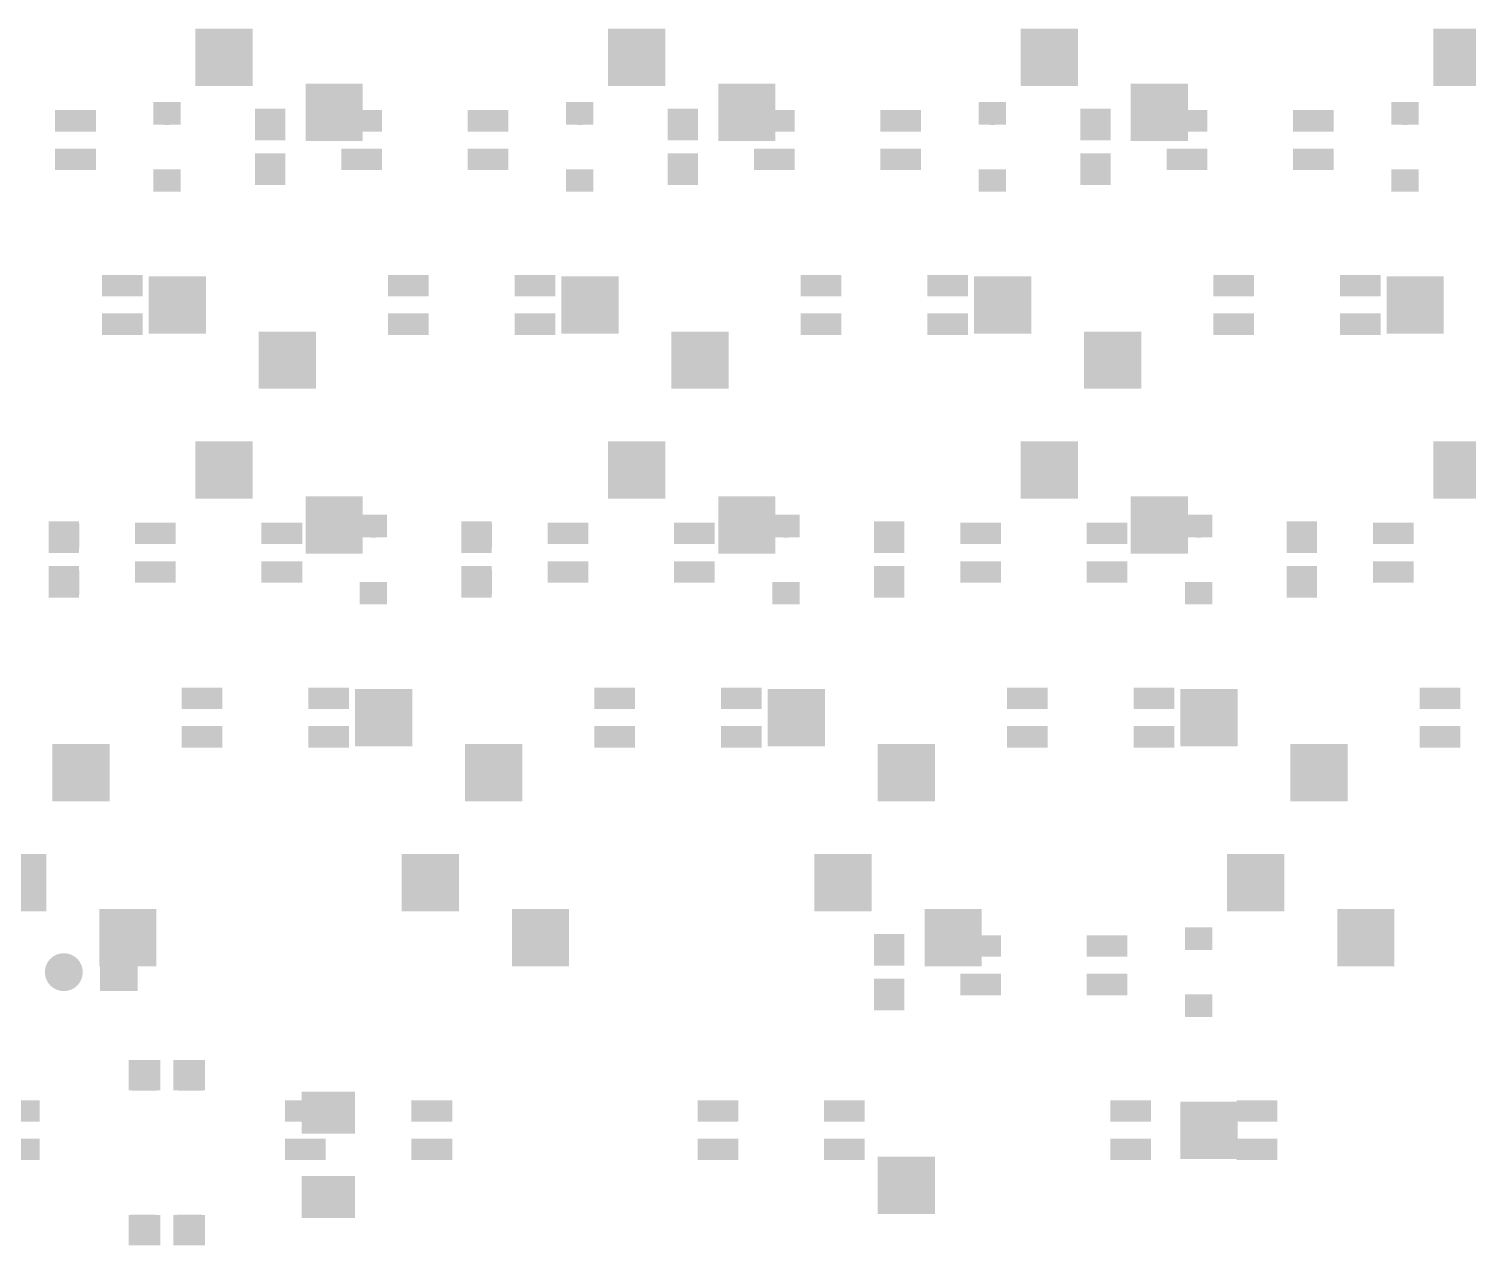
# Model space of a CAD drawing. Extents: x -401 to 1070, y -422 to 1263.
# Drawn here: x 524.4 to 590.9, y -300.6 to -244.5 of the extents above; entities that cross this region are included whole.
import ezdxf

# ---------------------------------------------------------------- set-up
doc = ezdxf.new("R2010")
doc.units = 0
doc.header["$MEASUREMENT"] = 0
for name, color, linetype, true_color in [('BottomLayer', 5, 'Continuous', 0x0000ff), ('BottomPasteMaskLayer', 7, 'Continuous', 0x800000), ('BottomSolderMaskLayer', 7, 'Continuous', 0xaa00ff), ('Document', 7, 'Continuous', 0xffffff), ('Multi-Layer', 7, 'Continuous', 0xc0c0c0), ('TopSolderMaskLayer', 7, 'Continuous', 0x800080)]:
    doc.layers.add(name, color=color, linetype=linetype, true_color=true_color)

msp = doc.modelspace()

# ---------------------------------------------------------------- hatches: boundary and pattern name
at = {"layer": 'BottomLayer'}
for points in [[(532.159, -244.508), (534.699, -244.508), (534.699, -247.048), (532.159, -247.048)], [(551.209, -244.508), (553.749, -244.508), (553.749, -247.048), (551.209, -247.048)], [(570.26, -244.508), (572.8, -244.508), (572.8, -247.048), (570.26, -247.048)], [(589.31, -244.508), (591.85, -244.508), (591.85, -247.048), (589.31, -247.048)], [(537.239, -247.048), (539.779, -247.048), (539.779, -249.588), (537.239, -249.588)], [(556.29, -247.048), (558.83, -247.048), (558.83, -249.588), (556.29, -249.588)], [(575.34, -247.048), (577.88, -247.048), (577.88, -249.588), (575.34, -249.588)], [(530.191, -247.862), (530.191, -248.862), (531.391, -248.862), (531.391, -247.862)], [(549.241, -247.862), (549.241, -248.862), (550.441, -248.862), (550.441, -247.862)], [(568.292, -247.862), (568.292, -248.862), (569.492, -248.862), (569.492, -247.862)], [(587.342, -247.862), (587.342, -248.862), (588.542, -248.862), (588.542, -247.862)], [(525.679, -248.261), (527.457, -248.261), (527.457, -249.15), (525.679, -249.15)], [(534.878, -249.587), (536.228, -249.587), (536.228, -248.177), (534.878, -248.177)], [(538.887, -248.261), (540.665, -248.261), (540.665, -249.15), (538.887, -249.15)], [(544.729, -248.261), (546.507, -248.261), (546.507, -249.15), (544.729, -249.15)], [(553.929, -249.587), (555.279, -249.587), (555.279, -248.177), (553.929, -248.177)], [(557.938, -248.261), (559.716, -248.261), (559.716, -249.15), (557.938, -249.15)], [(563.78, -248.261), (565.558, -248.261), (565.558, -249.15), (563.78, -249.15)], [(572.979, -249.587), (574.329, -249.587), (574.329, -248.177), (572.979, -248.177)], [(576.988, -248.261), (578.766, -248.261), (578.766, -249.15), (576.988, -249.15)], [(582.83, -248.261), (584.608, -248.261), (584.608, -249.15), (582.83, -249.15)], [(525.679, -250.039), (527.457, -250.039), (527.457, -250.928), (525.679, -250.928)], [(534.878, -250.237), (536.228, -250.237), (536.228, -251.647), (534.878, -251.647)], [(538.887, -250.039), (540.665, -250.039), (540.665, -250.928), (538.887, -250.928)], [(544.729, -250.039), (546.507, -250.039), (546.507, -250.928), (544.729, -250.928)], [(553.929, -250.237), (555.279, -250.237), (555.279, -251.647), (553.929, -251.647)], [(557.938, -250.039), (559.716, -250.039), (559.716, -250.928), (557.938, -250.928)], [(563.78, -250.039), (565.558, -250.039), (565.558, -250.928), (563.78, -250.928)], [(572.979, -250.237), (574.329, -250.237), (574.329, -251.647), (572.979, -251.647)], [(576.988, -250.039), (578.766, -250.039), (578.766, -250.928), (576.988, -250.928)], [(582.83, -250.039), (584.608, -250.039), (584.608, -250.928), (582.83, -250.928)], [(530.191, -250.962), (530.191, -251.962), (531.391, -251.962), (531.391, -250.962)], [(549.241, -250.962), (549.241, -251.962), (550.441, -251.962), (550.441, -250.962)], [(568.292, -250.962), (568.292, -251.962), (569.492, -251.962), (569.492, -250.962)], [(587.342, -250.962), (587.342, -251.962), (588.542, -251.962), (588.542, -250.962)], [(527.841, -255.875), (529.619, -255.875), (529.619, -256.764), (527.841, -256.764)], [(529.997, -255.945), (532.537, -255.945), (532.537, -258.485), (529.997, -258.485)], [(541.049, -255.875), (542.827, -255.875), (542.827, -256.764), (541.049, -256.764)], [(546.891, -255.875), (548.669, -255.875), (548.669, -256.764), (546.891, -256.764)], [(549.047, -255.945), (551.587, -255.945), (551.587, -258.485), (549.047, -258.485)], [(560.1, -255.875), (561.878, -255.875), (561.878, -256.764), (560.1, -256.764)], [(565.942, -255.875), (567.72, -255.875), (567.72, -256.764), (565.942, -256.764)], [(568.098, -255.945), (570.638, -255.945), (570.638, -258.485), (568.098, -258.485)], [(579.15, -255.875), (580.928, -255.875), (580.928, -256.764), (579.15, -256.764)], [(584.992, -255.875), (586.77, -255.875), (586.77, -256.764), (584.992, -256.764)], [(587.148, -255.945), (589.688, -255.945), (589.688, -258.485), (587.148, -258.485)], [(527.841, -257.653), (529.619, -257.653), (529.619, -258.542), (527.841, -258.542)], [(541.049, -257.653), (542.827, -257.653), (542.827, -258.542), (541.049, -258.542)], [(546.891, -257.653), (548.669, -257.653), (548.669, -258.542), (546.891, -258.542)], [(560.1, -257.653), (561.878, -257.653), (561.878, -258.542), (560.1, -258.542)], [(565.942, -257.653), (567.72, -257.653), (567.72, -258.542), (565.942, -258.542)], [(579.15, -257.653), (580.928, -257.653), (580.928, -258.542), (579.15, -258.542)], [(584.992, -257.653), (586.77, -257.653), (586.77, -258.542), (584.992, -258.542)], [(535.077, -258.485), (537.617, -258.485), (537.617, -261.025), (535.077, -261.025)], [(554.128, -258.485), (556.668, -258.485), (556.668, -261.025), (554.128, -261.025)], [(573.178, -258.485), (575.718, -258.485), (575.718, -261.025), (573.178, -261.025)], [(532.159, -263.558), (534.699, -263.558), (534.699, -266.098), (532.159, -266.098)], [(551.209, -263.558), (553.749, -263.558), (553.749, -266.098), (551.209, -266.098)], [(570.26, -263.558), (572.8, -263.558), (572.8, -266.098), (570.26, -266.098)], [(589.31, -263.558), (591.85, -263.558), (591.85, -266.098), (589.31, -266.098)], [(537.239, -266.098), (539.779, -266.098), (539.779, -268.638), (537.239, -268.638)], [(556.29, -266.098), (558.83, -266.098), (558.83, -268.638), (556.29, -268.638)], [(575.34, -266.098), (577.88, -266.098), (577.88, -268.638), (575.34, -268.638)], [(539.716, -266.913), (539.716, -267.913), (540.916, -267.913), (540.916, -266.913)], [(558.766, -266.913), (558.766, -267.913), (559.966, -267.913), (559.966, -266.913)], [(577.817, -266.913), (577.817, -267.913), (579.017, -267.913), (579.017, -266.913)], [(525.353, -268.638), (526.703, -268.638), (526.703, -267.228), (525.353, -267.228)], [(529.362, -267.312), (531.14, -267.312), (531.14, -268.201), (529.362, -268.201)], [(535.204, -267.312), (536.982, -267.312), (536.982, -268.201), (535.204, -268.201)], [(544.404, -268.638), (545.754, -268.638), (545.754, -267.228), (544.404, -267.228)], [(548.412, -267.312), (550.19, -267.312), (550.19, -268.201), (548.412, -268.201)], [(554.254, -267.312), (556.032, -267.312), (556.032, -268.201), (554.254, -268.201)], [(563.454, -268.638), (564.804, -268.638), (564.804, -267.228), (563.454, -267.228)], [(567.463, -267.312), (569.241, -267.312), (569.241, -268.201), (567.463, -268.201)], [(573.305, -267.312), (575.083, -267.312), (575.083, -268.201), (573.305, -268.201)], [(582.504, -268.638), (583.854, -268.638), (583.854, -267.228), (582.504, -267.228)], [(586.513, -267.312), (588.291, -267.312), (588.291, -268.201), (586.513, -268.201)], [(529.362, -269.09), (531.14, -269.09), (531.14, -269.979), (529.362, -269.979)], [(535.204, -269.09), (536.982, -269.09), (536.982, -269.979), (535.204, -269.979)], [(548.412, -269.09), (550.19, -269.09), (550.19, -269.979), (548.412, -269.979)], [(554.254, -269.09), (556.032, -269.09), (556.032, -269.979), (554.254, -269.979)], [(567.463, -269.09), (569.241, -269.09), (569.241, -269.979), (567.463, -269.979)], [(573.305, -269.09), (575.083, -269.09), (575.083, -269.979), (573.305, -269.979)], [(586.513, -269.09), (588.291, -269.09), (588.291, -269.979), (586.513, -269.979)], [(525.353, -269.288), (526.703, -269.288), (526.703, -270.698), (525.353, -270.698)], [(544.404, -269.288), (545.754, -269.288), (545.754, -270.698), (544.404, -270.698)], [(563.454, -269.288), (564.804, -269.288), (564.804, -270.698), (563.454, -270.698)], [(582.504, -269.288), (583.854, -269.288), (583.854, -270.698), (582.504, -270.698)], [(539.716, -270.013), (539.716, -271.013), (540.916, -271.013), (540.916, -270.013)], [(558.766, -270.013), (558.766, -271.013), (559.966, -271.013), (559.966, -270.013)], [(577.817, -270.013), (577.817, -271.013), (579.017, -271.013), (579.017, -270.013)], [(531.524, -274.925), (533.302, -274.925), (533.302, -275.814), (531.524, -275.814)], [(537.366, -274.925), (539.144, -274.925), (539.144, -275.814), (537.366, -275.814)], [(539.522, -274.995), (542.062, -274.995), (542.062, -277.535), (539.522, -277.535)], [(550.575, -274.925), (552.353, -274.925), (552.353, -275.814), (550.575, -275.814)], [(556.417, -274.925), (558.195, -274.925), (558.195, -275.814), (556.417, -275.814)], [(558.572, -274.995), (561.112, -274.995), (561.112, -277.535), (558.572, -277.535)], [(569.625, -274.925), (571.403, -274.925), (571.403, -275.814), (569.625, -275.814)], [(575.467, -274.925), (577.245, -274.925), (577.245, -275.814), (575.467, -275.814)], [(577.623, -274.995), (580.163, -274.995), (580.163, -277.535), (577.623, -277.535)], [(588.675, -274.925), (590.453, -274.925), (590.453, -275.814), (588.675, -275.814)], [(531.524, -276.703), (533.302, -276.703), (533.302, -277.592), (531.524, -277.592)], [(537.366, -276.703), (539.144, -276.703), (539.144, -277.592), (537.366, -277.592)], [(550.575, -276.703), (552.353, -276.703), (552.353, -277.592), (550.575, -277.592)], [(556.417, -276.703), (558.195, -276.703), (558.195, -277.592), (556.417, -277.592)], [(569.625, -276.703), (571.403, -276.703), (571.403, -277.592), (569.625, -277.592)], [(575.467, -276.703), (577.245, -276.703), (577.245, -277.592), (575.467, -277.592)], [(588.675, -276.703), (590.453, -276.703), (590.453, -277.592), (588.675, -277.592)], [(525.552, -277.535), (528.092, -277.535), (528.092, -280.075), (525.552, -280.075)], [(544.602, -277.535), (547.142, -277.535), (547.142, -280.075), (544.602, -280.075)], [(563.653, -277.535), (566.193, -277.535), (566.193, -280.075), (563.653, -280.075)], [(582.703, -277.535), (585.243, -277.535), (585.243, -280.075), (582.703, -280.075)], [(522.634, -282.609), (525.174, -282.609), (525.174, -285.149), (522.634, -285.149)], [(541.684, -282.609), (544.224, -282.609), (544.224, -285.149), (541.684, -285.149)], [(560.735, -282.609), (563.275, -282.609), (563.275, -285.149), (560.735, -285.149)], [(579.785, -282.609), (582.325, -282.609), (582.325, -285.149), (579.785, -285.149)], [(527.714, -285.149), (530.254, -285.149), (530.254, -287.689), (527.714, -287.689)], [(546.765, -285.149), (549.305, -285.149), (549.305, -287.689), (546.765, -287.689)], [(565.815, -285.149), (568.355, -285.149), (568.355, -287.689), (565.815, -287.689)], [(584.865, -285.149), (587.405, -285.149), (587.405, -287.689), (584.865, -287.689)], [(563.454, -287.688), (564.804, -287.688), (564.804, -286.278), (563.454, -286.278)], [(567.463, -286.362), (569.241, -286.362), (569.241, -287.251), (567.463, -287.251)], [(573.305, -286.362), (575.083, -286.362), (575.083, -287.251), (573.305, -287.251)], [(577.817, -285.963), (577.817, -286.963), (579.017, -286.963), (579.017, -285.963)], [(525.178, -288.013, 1), (526.878, -288.013, 1)], [(563.454, -288.338), (564.804, -288.338), (564.804, -289.748), (563.454, -289.748)], [(567.463, -288.14), (569.241, -288.14), (569.241, -289.029), (567.463, -289.029)], [(573.305, -288.14), (575.083, -288.14), (575.083, -289.029), (573.305, -289.029)], [(577.817, -289.063), (577.817, -290.063), (579.017, -290.063), (579.017, -289.063)], [(530.466, -292.101), (530.466, -293.451), (529.056, -293.451), (529.056, -292.101)], [(531.116, -292.101), (531.116, -293.451), (532.526, -293.451), (532.526, -292.101)], [(539.442, -295.451), (539.442, -293.551), (537.042, -293.551), (537.042, -295.451)], [(523.078, -293.975), (524.856, -293.975), (524.856, -294.864), (523.078, -294.864)], [(536.287, -293.975), (538.065, -293.975), (538.065, -294.864), (536.287, -294.864)], [(542.129, -293.975), (543.907, -293.975), (543.907, -294.864), (542.129, -294.864)], [(555.337, -293.975), (557.115, -293.975), (557.115, -294.864), (555.337, -294.864)], [(561.179, -293.975), (562.957, -293.975), (562.957, -294.864), (561.179, -294.864)], [(574.388, -293.975), (576.166, -293.975), (576.166, -294.864), (574.388, -294.864)], [(577.623, -294.046), (580.163, -294.046), (580.163, -296.586), (577.623, -296.586)], [(580.23, -293.975), (582.008, -293.975), (582.008, -294.864), (580.23, -294.864)], [(523.078, -295.753), (524.856, -295.753), (524.856, -296.642), (523.078, -296.642)], [(536.287, -295.753), (538.065, -295.753), (538.065, -296.642), (536.287, -296.642)], [(542.129, -295.753), (543.907, -295.753), (543.907, -296.642), (542.129, -296.642)], [(555.337, -295.753), (557.115, -295.753), (557.115, -296.642), (555.337, -296.642)], [(561.179, -295.753), (562.957, -295.753), (562.957, -296.642), (561.179, -296.642)], [(574.388, -295.753), (576.166, -295.753), (576.166, -296.642), (574.388, -296.642)], [(580.23, -295.753), (582.008, -295.753), (582.008, -296.642), (580.23, -296.642)], [(563.653, -296.586), (566.193, -296.586), (566.193, -299.126), (563.653, -299.126)], [(539.442, -299.35), (539.442, -297.45), (537.042, -297.45), (537.042, -299.35)], [(530.466, -300.595), (530.466, -299.245), (529.056, -299.245), (529.056, -300.595)], [(531.116, -300.595), (531.116, -299.245), (532.526, -299.245), (532.526, -300.595)]]:
    msp.add_hatch(color=256, dxfattribs=at).paths.add_polyline_path(points)
at = {"layer": 'BottomPasteMaskLayer'}
for points in [[(532.159, -244.508), (534.699, -244.508), (534.699, -247.048), (532.159, -247.048)], [(551.209, -244.508), (553.749, -244.508), (553.749, -247.048), (551.209, -247.048)], [(570.26, -244.508), (572.8, -244.508), (572.8, -247.048), (570.26, -247.048)], [(589.31, -244.508), (591.85, -244.508), (591.85, -247.048), (589.31, -247.048)], [(537.239, -247.048), (539.779, -247.048), (539.779, -249.588), (537.239, -249.588)], [(556.29, -247.048), (558.83, -247.048), (558.83, -249.588), (556.29, -249.588)], [(575.34, -247.048), (577.88, -247.048), (577.88, -249.588), (575.34, -249.588)], [(530.191, -247.862), (530.191, -248.862), (531.391, -248.862), (531.391, -247.862)], [(549.241, -247.862), (549.241, -248.862), (550.441, -248.862), (550.441, -247.862)], [(568.292, -247.862), (568.292, -248.862), (569.492, -248.862), (569.492, -247.862)], [(587.342, -247.862), (587.342, -248.862), (588.542, -248.862), (588.542, -247.862)], [(525.679, -248.261), (527.457, -248.261), (527.457, -249.15), (525.679, -249.15)], [(534.933, -249.437), (535.353, -249.437), (535.353, -248.992), (535.803, -248.992), (535.803, -249.432), (536.213, -249.437), (536.263, -249.387), (536.263, -248.237), (536.213, -248.187), (534.933, -248.187), (534.883, -248.237), (534.883, -249.387)], [(538.887, -248.261), (540.665, -248.261), (540.665, -249.15), (538.887, -249.15)], [(544.729, -248.261), (546.507, -248.261), (546.507, -249.15), (544.729, -249.15)], [(553.984, -249.437), (554.404, -249.437), (554.404, -248.992), (554.854, -248.992), (554.854, -249.432), (555.264, -249.437), (555.314, -249.387), (555.314, -248.237), (555.264, -248.187), (553.984, -248.187), (553.934, -248.237), (553.934, -249.387)], [(557.938, -248.261), (559.716, -248.261), (559.716, -249.15), (557.938, -249.15)], [(563.78, -248.261), (565.558, -248.261), (565.558, -249.15), (563.78, -249.15)], [(573.034, -249.437), (573.454, -249.437), (573.454, -248.992), (573.904, -248.992), (573.904, -249.432), (574.314, -249.437), (574.364, -249.387), (574.364, -248.237), (574.314, -248.187), (573.034, -248.187), (572.984, -248.237), (572.984, -249.387)], [(576.988, -248.261), (578.766, -248.261), (578.766, -249.15), (576.988, -249.15)], [(582.83, -248.261), (584.608, -248.261), (584.608, -249.15), (582.83, -249.15)], [(525.679, -250.039), (527.457, -250.039), (527.457, -250.928), (525.679, -250.928)], [(534.933, -251.587), (536.213, -251.587), (536.263, -251.537), (536.263, -250.387), (536.213, -250.337), (535.803, -250.332), (535.803, -250.782), (535.353, -250.782), (535.353, -250.342), (534.933, -250.337), (534.883, -250.387), (534.883, -251.537)], [(538.887, -250.039), (540.665, -250.039), (540.665, -250.928), (538.887, -250.928)], [(544.729, -250.039), (546.507, -250.039), (546.507, -250.928), (544.729, -250.928)], [(553.984, -251.587), (555.264, -251.587), (555.314, -251.537), (555.314, -250.387), (555.264, -250.337), (554.854, -250.332), (554.854, -250.782), (554.404, -250.782), (554.404, -250.342), (553.984, -250.337), (553.934, -250.387), (553.934, -251.537)], [(557.938, -250.039), (559.716, -250.039), (559.716, -250.928), (557.938, -250.928)], [(563.78, -250.039), (565.558, -250.039), (565.558, -250.928), (563.78, -250.928)], [(573.034, -251.587), (574.314, -251.587), (574.364, -251.537), (574.364, -250.387), (574.314, -250.337), (573.904, -250.332), (573.904, -250.782), (573.454, -250.782), (573.454, -250.342), (573.034, -250.337), (572.984, -250.387), (572.984, -251.537)], [(576.988, -250.039), (578.766, -250.039), (578.766, -250.928), (576.988, -250.928)], [(582.83, -250.039), (584.608, -250.039), (584.608, -250.928), (582.83, -250.928)], [(530.191, -250.962), (530.191, -251.962), (531.391, -251.962), (531.391, -250.962)], [(549.241, -250.962), (549.241, -251.962), (550.441, -251.962), (550.441, -250.962)], [(568.292, -250.962), (568.292, -251.962), (569.492, -251.962), (569.492, -250.962)], [(587.342, -250.962), (587.342, -251.962), (588.542, -251.962), (588.542, -250.962)], [(527.841, -255.875), (529.619, -255.875), (529.619, -256.764), (527.841, -256.764)], [(529.997, -255.945), (532.537, -255.945), (532.537, -258.485), (529.997, -258.485)], [(541.049, -255.875), (542.827, -255.875), (542.827, -256.764), (541.049, -256.764)], [(546.891, -255.875), (548.669, -255.875), (548.669, -256.764), (546.891, -256.764)], [(549.047, -255.945), (551.587, -255.945), (551.587, -258.485), (549.047, -258.485)], [(560.1, -255.875), (561.878, -255.875), (561.878, -256.764), (560.1, -256.764)], [(565.942, -255.875), (567.72, -255.875), (567.72, -256.764), (565.942, -256.764)], [(568.098, -255.945), (570.638, -255.945), (570.638, -258.485), (568.098, -258.485)], [(579.15, -255.875), (580.928, -255.875), (580.928, -256.764), (579.15, -256.764)], [(584.992, -255.875), (586.77, -255.875), (586.77, -256.764), (584.992, -256.764)], [(587.148, -255.945), (589.688, -255.945), (589.688, -258.485), (587.148, -258.485)], [(527.841, -257.653), (529.619, -257.653), (529.619, -258.542), (527.841, -258.542)], [(541.049, -257.653), (542.827, -257.653), (542.827, -258.542), (541.049, -258.542)], [(546.891, -257.653), (548.669, -257.653), (548.669, -258.542), (546.891, -258.542)], [(560.1, -257.653), (561.878, -257.653), (561.878, -258.542), (560.1, -258.542)], [(565.942, -257.653), (567.72, -257.653), (567.72, -258.542), (565.942, -258.542)], [(579.15, -257.653), (580.928, -257.653), (580.928, -258.542), (579.15, -258.542)], [(584.992, -257.653), (586.77, -257.653), (586.77, -258.542), (584.992, -258.542)], [(535.077, -258.485), (537.617, -258.485), (537.617, -261.025), (535.077, -261.025)], [(554.128, -258.485), (556.668, -258.485), (556.668, -261.025), (554.128, -261.025)], [(573.178, -258.485), (575.718, -258.485), (575.718, -261.025), (573.178, -261.025)], [(532.159, -263.558), (534.699, -263.558), (534.699, -266.098), (532.159, -266.098)], [(551.209, -263.558), (553.749, -263.558), (553.749, -266.098), (551.209, -266.098)], [(570.26, -263.558), (572.8, -263.558), (572.8, -266.098), (570.26, -266.098)], [(589.31, -263.558), (591.85, -263.558), (591.85, -266.098), (589.31, -266.098)], [(537.239, -266.098), (539.779, -266.098), (539.779, -268.638), (537.239, -268.638)], [(556.29, -266.098), (558.83, -266.098), (558.83, -268.638), (556.29, -268.638)], [(575.34, -266.098), (577.88, -266.098), (577.88, -268.638), (575.34, -268.638)], [(539.716, -266.913), (539.716, -267.913), (540.916, -267.913), (540.916, -266.913)], [(558.766, -266.913), (558.766, -267.913), (559.966, -267.913), (559.966, -266.913)], [(577.817, -266.913), (577.817, -267.913), (579.017, -267.913), (579.017, -266.913)], [(525.408, -268.488), (525.828, -268.488), (525.828, -268.043), (526.278, -268.043), (526.278, -268.483), (526.688, -268.488), (526.738, -268.438), (526.738, -267.288), (526.688, -267.238), (525.408, -267.238), (525.358, -267.288), (525.358, -268.438)], [(529.362, -267.312), (531.14, -267.312), (531.14, -268.201), (529.362, -268.201)], [(535.204, -267.312), (536.982, -267.312), (536.982, -268.201), (535.204, -268.201)], [(544.459, -268.488), (544.879, -268.488), (544.879, -268.043), (545.329, -268.043), (545.329, -268.483), (545.739, -268.488), (545.789, -268.438), (545.789, -267.288), (545.739, -267.238), (544.459, -267.238), (544.409, -267.288), (544.409, -268.438)], [(548.412, -267.312), (550.19, -267.312), (550.19, -268.201), (548.412, -268.201)], [(554.254, -267.312), (556.032, -267.312), (556.032, -268.201), (554.254, -268.201)], [(563.509, -268.488), (563.929, -268.488), (563.929, -268.043), (564.379, -268.043), (564.379, -268.483), (564.789, -268.488), (564.839, -268.438), (564.839, -267.288), (564.789, -267.238), (563.509, -267.238), (563.459, -267.288), (563.459, -268.438)], [(567.463, -267.312), (569.241, -267.312), (569.241, -268.201), (567.463, -268.201)], [(573.305, -267.312), (575.083, -267.312), (575.083, -268.201), (573.305, -268.201)], [(582.559, -268.488), (582.979, -268.488), (582.979, -268.043), (583.429, -268.043), (583.429, -268.483), (583.839, -268.488), (583.889, -268.438), (583.889, -267.288), (583.839, -267.238), (582.559, -267.238), (582.509, -267.288), (582.509, -268.438)], [(586.513, -267.312), (588.291, -267.312), (588.291, -268.201), (586.513, -268.201)], [(529.362, -269.09), (531.14, -269.09), (531.14, -269.979), (529.362, -269.979)], [(535.204, -269.09), (536.982, -269.09), (536.982, -269.979), (535.204, -269.979)], [(548.412, -269.09), (550.19, -269.09), (550.19, -269.979), (548.412, -269.979)], [(554.254, -269.09), (556.032, -269.09), (556.032, -269.979), (554.254, -269.979)], [(567.463, -269.09), (569.241, -269.09), (569.241, -269.979), (567.463, -269.979)], [(573.305, -269.09), (575.083, -269.09), (575.083, -269.979), (573.305, -269.979)], [(586.513, -269.09), (588.291, -269.09), (588.291, -269.979), (586.513, -269.979)], [(525.408, -270.638), (526.688, -270.638), (526.738, -270.588), (526.738, -269.438), (526.688, -269.388), (526.278, -269.383), (526.278, -269.833), (525.828, -269.833), (525.828, -269.393), (525.408, -269.388), (525.358, -269.438), (525.358, -270.588)], [(544.459, -270.638), (545.739, -270.638), (545.789, -270.588), (545.789, -269.438), (545.739, -269.388), (545.329, -269.383), (545.329, -269.833), (544.879, -269.833), (544.879, -269.393), (544.459, -269.388), (544.409, -269.438), (544.409, -270.588)], [(563.509, -270.638), (564.789, -270.638), (564.839, -270.588), (564.839, -269.438), (564.789, -269.388), (564.379, -269.383), (564.379, -269.833), (563.929, -269.833), (563.929, -269.393), (563.509, -269.388), (563.459, -269.438), (563.459, -270.588)], [(582.559, -270.638), (583.839, -270.638), (583.889, -270.588), (583.889, -269.438), (583.839, -269.388), (583.429, -269.383), (583.429, -269.833), (582.979, -269.833), (582.979, -269.393), (582.559, -269.388), (582.509, -269.438), (582.509, -270.588)], [(539.716, -270.013), (539.716, -271.013), (540.916, -271.013), (540.916, -270.013)], [(558.766, -270.013), (558.766, -271.013), (559.966, -271.013), (559.966, -270.013)], [(577.817, -270.013), (577.817, -271.013), (579.017, -271.013), (579.017, -270.013)], [(531.524, -274.925), (533.302, -274.925), (533.302, -275.814), (531.524, -275.814)], [(537.366, -274.925), (539.144, -274.925), (539.144, -275.814), (537.366, -275.814)], [(539.522, -274.995), (542.062, -274.995), (542.062, -277.535), (539.522, -277.535)], [(550.575, -274.925), (552.353, -274.925), (552.353, -275.814), (550.575, -275.814)], [(556.417, -274.925), (558.195, -274.925), (558.195, -275.814), (556.417, -275.814)], [(558.572, -274.995), (561.112, -274.995), (561.112, -277.535), (558.572, -277.535)], [(569.625, -274.925), (571.403, -274.925), (571.403, -275.814), (569.625, -275.814)], [(575.467, -274.925), (577.245, -274.925), (577.245, -275.814), (575.467, -275.814)], [(577.623, -274.995), (580.163, -274.995), (580.163, -277.535), (577.623, -277.535)], [(588.675, -274.925), (590.453, -274.925), (590.453, -275.814), (588.675, -275.814)], [(531.524, -276.703), (533.302, -276.703), (533.302, -277.592), (531.524, -277.592)], [(537.366, -276.703), (539.144, -276.703), (539.144, -277.592), (537.366, -277.592)], [(550.575, -276.703), (552.353, -276.703), (552.353, -277.592), (550.575, -277.592)], [(556.417, -276.703), (558.195, -276.703), (558.195, -277.592), (556.417, -277.592)], [(569.625, -276.703), (571.403, -276.703), (571.403, -277.592), (569.625, -277.592)], [(575.467, -276.703), (577.245, -276.703), (577.245, -277.592), (575.467, -277.592)], [(588.675, -276.703), (590.453, -276.703), (590.453, -277.592), (588.675, -277.592)], [(525.552, -277.535), (528.092, -277.535), (528.092, -280.075), (525.552, -280.075)], [(544.602, -277.535), (547.142, -277.535), (547.142, -280.075), (544.602, -280.075)], [(563.653, -277.535), (566.193, -277.535), (566.193, -280.075), (563.653, -280.075)], [(582.703, -277.535), (585.243, -277.535), (585.243, -280.075), (582.703, -280.075)], [(522.634, -282.609), (525.174, -282.609), (525.174, -285.149), (522.634, -285.149)], [(541.684, -282.609), (544.224, -282.609), (544.224, -285.149), (541.684, -285.149)], [(560.735, -282.609), (563.275, -282.609), (563.275, -285.149), (560.735, -285.149)], [(579.785, -282.609), (582.325, -282.609), (582.325, -285.149), (579.785, -285.149)], [(527.714, -285.149), (530.254, -285.149), (530.254, -287.689), (527.714, -287.689)], [(546.765, -285.149), (549.305, -285.149), (549.305, -287.689), (546.765, -287.689)], [(565.815, -285.149), (568.355, -285.149), (568.355, -287.689), (565.815, -287.689)], [(584.865, -285.149), (587.405, -285.149), (587.405, -287.689), (584.865, -287.689)], [(563.509, -287.538), (563.929, -287.538), (563.929, -287.093), (564.379, -287.093), (564.379, -287.533), (564.789, -287.538), (564.839, -287.488), (564.839, -286.338), (564.789, -286.288), (563.509, -286.288), (563.459, -286.338), (563.459, -287.488)], [(567.463, -286.362), (569.241, -286.362), (569.241, -287.251), (567.463, -287.251)], [(573.305, -286.362), (575.083, -286.362), (575.083, -287.251), (573.305, -287.251)], [(577.817, -285.963), (577.817, -286.963), (579.017, -286.963), (579.017, -285.963)], [(525.178, -288.013, 1), (526.878, -288.013, 1)], [(567.463, -288.14), (569.241, -288.14), (569.241, -289.029), (567.463, -289.029)], [(573.305, -288.14), (575.083, -288.14), (575.083, -289.029), (573.305, -289.029)], [(563.509, -289.688), (564.789, -289.688), (564.839, -289.638), (564.839, -288.488), (564.789, -288.438), (564.379, -288.433), (564.379, -288.883), (563.929, -288.883), (563.929, -288.443), (563.509, -288.438), (563.459, -288.488), (563.459, -289.638)], [(577.817, -289.063), (577.817, -290.063), (579.017, -290.063), (579.017, -289.063)], [(529.116, -292.156), (529.116, -293.436), (529.166, -293.486), (530.316, -293.486), (530.366, -293.436), (530.371, -293.026), (529.921, -293.026), (529.921, -292.576), (530.361, -292.576), (530.366, -292.156), (530.316, -292.106), (529.166, -292.106)], [(531.266, -292.156), (531.266, -292.576), (531.711, -292.576), (531.711, -293.026), (531.271, -293.026), (531.266, -293.436), (531.316, -293.486), (532.466, -293.486), (532.516, -293.436), (532.516, -292.156), (532.466, -292.106), (531.316, -292.106)], [(539.442, -295.451), (539.442, -293.551), (537.042, -293.551), (537.042, -295.451)], [(523.078, -293.975), (524.856, -293.975), (524.856, -294.864), (523.078, -294.864)], [(536.287, -293.975), (538.065, -293.975), (538.065, -294.864), (536.287, -294.864)], [(542.129, -293.975), (543.907, -293.975), (543.907, -294.864), (542.129, -294.864)], [(555.337, -293.975), (557.115, -293.975), (557.115, -294.864), (555.337, -294.864)], [(561.179, -293.975), (562.957, -293.975), (562.957, -294.864), (561.179, -294.864)], [(574.388, -293.975), (576.166, -293.975), (576.166, -294.864), (574.388, -294.864)], [(577.623, -294.046), (580.163, -294.046), (580.163, -296.586), (577.623, -296.586)], [(580.23, -293.975), (582.008, -293.975), (582.008, -294.864), (580.23, -294.864)], [(523.078, -295.753), (524.856, -295.753), (524.856, -296.642), (523.078, -296.642)], [(536.287, -295.753), (538.065, -295.753), (538.065, -296.642), (536.287, -296.642)], [(542.129, -295.753), (543.907, -295.753), (543.907, -296.642), (542.129, -296.642)], [(555.337, -295.753), (557.115, -295.753), (557.115, -296.642), (555.337, -296.642)], [(561.179, -295.753), (562.957, -295.753), (562.957, -296.642), (561.179, -296.642)], [(574.388, -295.753), (576.166, -295.753), (576.166, -296.642), (574.388, -296.642)], [(580.23, -295.753), (582.008, -295.753), (582.008, -296.642), (580.23, -296.642)], [(563.653, -296.586), (566.193, -296.586), (566.193, -299.126), (563.653, -299.126)], [(539.442, -299.35), (539.442, -297.45), (537.042, -297.45), (537.042, -299.35)], [(530.316, -300.54), (530.316, -300.12), (529.871, -300.12), (529.871, -299.67), (530.311, -299.67), (530.316, -299.26), (530.266, -299.21), (529.116, -299.21), (529.066, -299.26), (529.066, -300.54), (529.116, -300.59), (530.266, -300.59)], [(532.466, -300.54), (532.466, -299.26), (532.416, -299.21), (531.266, -299.21), (531.216, -299.26), (531.211, -299.67), (531.661, -299.67), (531.661, -300.12), (531.221, -300.12), (531.216, -300.54), (531.266, -300.59), (532.416, -300.59)]]:
    msp.add_hatch(color=256, dxfattribs=at).paths.add_polyline_path(points)
at = {"layer": 'BottomSolderMaskLayer'}
for points in [[(532.108, -244.457), (534.75, -244.457), (534.75, -247.099), (532.108, -247.099)], [(551.159, -244.457), (553.8, -244.457), (553.8, -247.099), (551.159, -247.099)], [(570.209, -244.457), (572.851, -244.457), (572.851, -247.099), (570.209, -247.099)], [(589.259, -244.457), (591.901, -244.457), (591.901, -247.099), (589.259, -247.099)], [(537.189, -246.997), (539.83, -246.997), (539.83, -249.639), (537.189, -249.639)], [(556.239, -246.997), (558.881, -246.997), (558.881, -249.639), (556.239, -249.639)], [(575.289, -246.997), (577.931, -246.997), (577.931, -249.639), (575.289, -249.639)], [(530.16, -247.841), (530.16, -248.884), (531.421, -248.884), (531.421, -247.841)], [(549.211, -247.841), (549.211, -248.884), (550.472, -248.884), (550.472, -247.841)], [(568.261, -247.841), (568.261, -248.884), (569.522, -248.884), (569.522, -247.841)], [(587.311, -247.841), (587.311, -248.884), (588.572, -248.884), (588.572, -247.841)], [(525.628, -248.211), (527.508, -248.211), (527.508, -249.201), (525.628, -249.201)], [(534.854, -249.614), (536.253, -249.614), (536.253, -248.151), (534.854, -248.151)], [(538.836, -248.211), (540.716, -248.211), (540.716, -249.201), (538.836, -249.201)], [(544.678, -248.211), (546.558, -248.211), (546.558, -249.201), (544.678, -249.201)], [(553.904, -249.614), (555.303, -249.614), (555.303, -248.151), (553.904, -248.151)], [(557.887, -248.211), (559.766, -248.211), (559.766, -249.201), (557.887, -249.201)], [(563.729, -248.211), (565.608, -248.211), (565.608, -249.201), (563.729, -249.201)], [(572.955, -249.614), (574.353, -249.614), (574.353, -248.151), (572.955, -248.151)], [(576.937, -248.211), (578.817, -248.211), (578.817, -249.201), (576.937, -249.201)], [(582.779, -248.211), (584.659, -248.211), (584.659, -249.201), (582.779, -249.201)], [(525.628, -249.989), (527.508, -249.989), (527.508, -250.979), (525.628, -250.979)], [(534.854, -250.211), (536.253, -250.211), (536.253, -251.674), (534.854, -251.674)], [(538.836, -249.989), (540.716, -249.989), (540.716, -250.979), (538.836, -250.979)], [(544.678, -249.989), (546.558, -249.989), (546.558, -250.979), (544.678, -250.979)], [(553.904, -250.211), (555.303, -250.211), (555.303, -251.674), (553.904, -251.674)], [(557.887, -249.989), (559.766, -249.989), (559.766, -250.979), (557.887, -250.979)], [(563.729, -249.989), (565.608, -249.989), (565.608, -250.979), (563.729, -250.979)], [(572.955, -250.211), (574.353, -250.211), (574.353, -251.674), (572.955, -251.674)], [(576.937, -249.989), (578.817, -249.989), (578.817, -250.979), (576.937, -250.979)], [(582.779, -249.989), (584.659, -249.989), (584.659, -250.979), (582.779, -250.979)], [(530.16, -250.941), (530.16, -251.983), (531.421, -251.983), (531.421, -250.941)], [(549.211, -250.941), (549.211, -251.983), (550.472, -251.983), (550.472, -250.941)], [(568.261, -250.941), (568.261, -251.983), (569.522, -251.983), (569.522, -250.941)], [(587.311, -250.941), (587.311, -251.983), (588.572, -251.983), (588.572, -250.941)], [(527.79, -255.824), (529.67, -255.824), (529.67, -256.814), (527.79, -256.814)], [(540.999, -255.824), (542.878, -255.824), (542.878, -256.814), (540.999, -256.814)], [(546.841, -255.824), (548.72, -255.824), (548.72, -256.814), (546.841, -256.814)], [(560.049, -255.824), (561.929, -255.824), (561.929, -256.814), (560.049, -256.814)], [(565.891, -255.824), (567.771, -255.824), (567.771, -256.814), (565.891, -256.814)], [(579.099, -255.824), (580.979, -255.824), (580.979, -256.814), (579.099, -256.814)], [(584.941, -255.824), (586.821, -255.824), (586.821, -256.814), (584.941, -256.814)], [(529.946, -255.894), (532.588, -255.894), (532.588, -258.536), (529.946, -258.536)], [(548.996, -255.894), (551.638, -255.894), (551.638, -258.536), (548.996, -258.536)], [(568.047, -255.894), (570.688, -255.894), (570.688, -258.536), (568.047, -258.536)], [(587.097, -255.894), (589.739, -255.894), (589.739, -258.536), (587.097, -258.536)], [(527.79, -257.602), (529.67, -257.602), (529.67, -258.592), (527.79, -258.592)], [(540.999, -257.602), (542.878, -257.602), (542.878, -258.592), (540.999, -258.592)], [(546.841, -257.602), (548.72, -257.602), (548.72, -258.592), (546.841, -258.592)], [(560.049, -257.602), (561.929, -257.602), (561.929, -258.592), (560.049, -258.592)], [(565.891, -257.602), (567.771, -257.602), (567.771, -258.592), (565.891, -258.592)], [(579.099, -257.602), (580.979, -257.602), (580.979, -258.592), (579.099, -258.592)], [(584.941, -257.602), (586.821, -257.602), (586.821, -258.592), (584.941, -258.592)], [(535.026, -258.434), (537.668, -258.434), (537.668, -261.076), (535.026, -261.076)], [(554.077, -258.434), (556.718, -258.434), (556.718, -261.076), (554.077, -261.076)], [(573.127, -258.434), (575.769, -258.434), (575.769, -261.076), (573.127, -261.076)], [(532.108, -263.507), (534.75, -263.507), (534.75, -266.149), (532.108, -266.149)], [(551.159, -263.507), (553.8, -263.507), (553.8, -266.149), (551.159, -266.149)], [(570.209, -263.507), (572.851, -263.507), (572.851, -266.149), (570.209, -266.149)], [(589.259, -263.507), (591.901, -263.507), (591.901, -266.149), (589.259, -266.149)], [(537.189, -266.047), (539.83, -266.047), (539.83, -268.689), (537.189, -268.689)], [(556.239, -266.047), (558.881, -266.047), (558.881, -268.689), (556.239, -268.689)], [(575.289, -266.047), (577.931, -266.047), (577.931, -268.689), (575.289, -268.689)], [(539.685, -266.892), (539.685, -267.934), (540.946, -267.934), (540.946, -266.892)], [(558.736, -266.892), (558.736, -267.934), (559.997, -267.934), (559.997, -266.892)], [(577.786, -266.892), (577.786, -267.934), (579.047, -267.934), (579.047, -266.892)], [(525.329, -268.664), (526.727, -268.664), (526.727, -267.201), (525.329, -267.201)], [(529.311, -267.261), (531.191, -267.261), (531.191, -268.252), (529.311, -268.252)], [(535.153, -267.261), (537.033, -267.261), (537.033, -268.252), (535.153, -268.252)], [(544.379, -268.664), (545.778, -268.664), (545.778, -267.201), (544.379, -267.201)], [(548.362, -267.261), (550.241, -267.261), (550.241, -268.252), (548.362, -268.252)], [(554.204, -267.261), (556.083, -267.261), (556.083, -268.252), (554.204, -268.252)], [(563.43, -268.664), (564.828, -268.664), (564.828, -267.201), (563.43, -267.201)], [(567.412, -267.261), (569.292, -267.261), (569.292, -268.252), (567.412, -268.252)], [(573.254, -267.261), (575.134, -267.261), (575.134, -268.252), (573.254, -268.252)], [(582.48, -268.664), (583.879, -268.664), (583.879, -267.201), (582.48, -267.201)], [(586.462, -267.261), (588.342, -267.261), (588.342, -268.252), (586.462, -268.252)], [(529.311, -269.039), (531.191, -269.039), (531.191, -270.03), (529.311, -270.03)], [(535.153, -269.039), (537.033, -269.039), (537.033, -270.03), (535.153, -270.03)], [(548.362, -269.039), (550.241, -269.039), (550.241, -270.03), (548.362, -270.03)], [(554.204, -269.039), (556.083, -269.039), (556.083, -270.03), (554.204, -270.03)], [(567.412, -269.039), (569.292, -269.039), (569.292, -270.03), (567.412, -270.03)], [(573.254, -269.039), (575.134, -269.039), (575.134, -270.03), (573.254, -270.03)], [(586.462, -269.039), (588.342, -269.039), (588.342, -270.03), (586.462, -270.03)], [(525.329, -269.261), (526.727, -269.261), (526.727, -270.724), (525.329, -270.724)], [(544.379, -269.261), (545.778, -269.261), (545.778, -270.724), (544.379, -270.724)], [(563.43, -269.261), (564.828, -269.261), (564.828, -270.724), (563.43, -270.724)], [(582.48, -269.261), (583.879, -269.261), (583.879, -270.724), (582.48, -270.724)], [(539.685, -269.992), (539.685, -271.034), (540.946, -271.034), (540.946, -269.992)], [(558.736, -269.992), (558.736, -271.034), (559.997, -271.034), (559.997, -269.992)], [(577.786, -269.992), (577.786, -271.034), (579.047, -271.034), (579.047, -269.992)], [(531.473, -274.874), (533.353, -274.874), (533.353, -275.865), (531.473, -275.865)], [(537.315, -274.874), (539.195, -274.874), (539.195, -275.865), (537.315, -275.865)], [(539.471, -274.945), (542.113, -274.945), (542.113, -277.586), (539.471, -277.586)], [(550.524, -274.874), (552.403, -274.874), (552.403, -275.865), (550.524, -275.865)], [(556.366, -274.874), (558.245, -274.874), (558.245, -275.865), (556.366, -275.865)], [(558.522, -274.945), (561.163, -274.945), (561.163, -277.586), (558.522, -277.586)], [(569.574, -274.874), (571.454, -274.874), (571.454, -275.865), (569.574, -275.865)], [(575.416, -274.874), (577.296, -274.874), (577.296, -275.865), (575.416, -275.865)], [(577.572, -274.945), (580.214, -274.945), (580.214, -277.586), (577.572, -277.586)], [(588.625, -274.874), (590.504, -274.874), (590.504, -275.865), (588.625, -275.865)], [(531.473, -276.652), (533.353, -276.652), (533.353, -277.643), (531.473, -277.643)], [(537.315, -276.652), (539.195, -276.652), (539.195, -277.643), (537.315, -277.643)], [(550.524, -276.652), (552.403, -276.652), (552.403, -277.643), (550.524, -277.643)], [(556.366, -276.652), (558.245, -276.652), (558.245, -277.643), (556.366, -277.643)], [(569.574, -276.652), (571.454, -276.652), (571.454, -277.643), (569.574, -277.643)], [(575.416, -276.652), (577.296, -276.652), (577.296, -277.643), (575.416, -277.643)], [(588.625, -276.652), (590.504, -276.652), (590.504, -277.643), (588.625, -277.643)], [(525.501, -277.485), (528.143, -277.485), (528.143, -280.126), (525.501, -280.126)], [(544.552, -277.485), (547.193, -277.485), (547.193, -280.126), (544.552, -280.126)], [(563.602, -277.485), (566.244, -277.485), (566.244, -280.126), (563.602, -280.126)], [(582.652, -277.485), (585.294, -277.485), (585.294, -280.126), (582.652, -280.126)], [(522.583, -282.558), (525.225, -282.558), (525.225, -285.199), (522.583, -285.199)], [(541.633, -282.558), (544.275, -282.558), (544.275, -285.199), (541.633, -285.199)], [(560.684, -282.558), (563.325, -282.558), (563.325, -285.199), (560.684, -285.199)], [(579.734, -282.558), (582.376, -282.558), (582.376, -285.199), (579.734, -285.199)], [(527.663, -285.098), (530.305, -285.098), (530.305, -287.739), (527.663, -287.739)], [(546.714, -285.098), (549.355, -285.098), (549.355, -287.739), (546.714, -287.739)], [(565.764, -285.098), (568.406, -285.098), (568.406, -287.739), (565.764, -287.739)], [(584.815, -285.098), (587.456, -285.098), (587.456, -287.739), (584.815, -287.739)], [(563.43, -287.715), (564.828, -287.715), (564.828, -286.252), (563.43, -286.252)], [(567.412, -286.311), (569.292, -286.311), (569.292, -287.302), (567.412, -287.302)], [(573.254, -286.311), (575.134, -286.311), (575.134, -287.302), (573.254, -287.302)], [(577.786, -285.942), (577.786, -286.984), (579.047, -286.984), (579.047, -285.942)], [(525.153, -288.013, 1), (526.904, -288.013, 1)], [(529.444, -287.138), (527.693, -287.138), (527.693, -288.889), (529.444, -288.889)], [(563.43, -288.312), (564.828, -288.312), (564.828, -289.775), (563.43, -289.775)], [(567.412, -288.089), (569.292, -288.089), (569.292, -289.08), (567.412, -289.08)], [(573.254, -288.089), (575.134, -288.089), (575.134, -289.08), (573.254, -289.08)], [(577.786, -289.042), (577.786, -290.084), (579.047, -290.084), (579.047, -289.042)], [(530.491, -292.075), (530.491, -293.476), (529.03, -293.476), (529.03, -292.075)], [(531.09, -292.075), (531.09, -293.476), (532.551, -293.476), (532.551, -292.075)], [(539.474, -295.471), (539.474, -293.53), (537.01, -293.53), (537.01, -295.471)], [(523.028, -293.925), (524.907, -293.925), (524.907, -294.915), (523.028, -294.915)], [(536.236, -293.925), (538.116, -293.925), (538.116, -294.915), (536.236, -294.915)], [(542.078, -293.925), (543.958, -293.925), (543.958, -294.915), (542.078, -294.915)], [(555.286, -293.925), (557.166, -293.925), (557.166, -294.915), (555.286, -294.915)], [(561.128, -293.925), (563.008, -293.925), (563.008, -294.915), (561.128, -294.915)], [(574.337, -293.925), (576.216, -293.925), (576.216, -294.915), (574.337, -294.915)], [(577.572, -293.995), (580.214, -293.995), (580.214, -296.637), (577.572, -296.637)], [(580.179, -293.925), (582.058, -293.925), (582.058, -294.915), (580.179, -294.915)], [(523.028, -295.703), (524.907, -295.703), (524.907, -296.693), (523.028, -296.693)], [(536.236, -295.703), (538.116, -295.703), (538.116, -296.693), (536.236, -296.693)], [(542.078, -295.703), (543.958, -295.703), (543.958, -296.693), (542.078, -296.693)], [(555.286, -295.703), (557.166, -295.703), (557.166, -296.693), (555.286, -296.693)], [(561.128, -295.703), (563.008, -295.703), (563.008, -296.693), (561.128, -296.693)], [(574.337, -295.703), (576.216, -295.703), (576.216, -296.693), (574.337, -296.693)], [(580.179, -295.703), (582.058, -295.703), (582.058, -296.693), (580.179, -296.693)], [(563.602, -296.535), (566.244, -296.535), (566.244, -299.177), (563.602, -299.177)], [(539.474, -299.371), (539.474, -297.43), (537.01, -297.43), (537.01, -299.371)], [(530.491, -300.62), (530.491, -299.219), (529.03, -299.219), (529.03, -300.62)], [(531.09, -300.62), (531.09, -299.219), (532.551, -299.219), (532.551, -300.62)]]:
    msp.add_hatch(color=256, dxfattribs=at).paths.add_polyline_path(points)
at = {"layer": 'Document'}
for points in [[(530.664, -248.007), (530.664, -248.896), (530.918, -248.896), (530.918, -248.007)], [(549.714, -248.007), (549.714, -248.896), (549.968, -248.896), (549.968, -248.007)], [(568.765, -248.007), (568.765, -248.896), (569.019, -248.896), (569.019, -248.007)], [(587.815, -248.007), (587.815, -248.896), (588.069, -248.896), (588.069, -248.007)], [(530.664, -251.055), (530.664, -251.944), (530.918, -251.944), (530.918, -251.055)], [(549.714, -251.055), (549.714, -251.944), (549.968, -251.944), (549.968, -251.055)], [(568.765, -251.055), (568.765, -251.944), (569.019, -251.944), (569.019, -251.055)], [(587.815, -251.055), (587.815, -251.944), (588.069, -251.944), (588.069, -251.055)], [(531.227, -251.384), (530.338, -251.384), (530.338, -251.638), (531.227, -251.638)], [(550.278, -251.384), (549.389, -251.384), (549.389, -251.638), (550.278, -251.638)], [(569.328, -251.384), (568.439, -251.384), (568.439, -251.638), (569.328, -251.638)], [(588.378, -251.384), (587.489, -251.384), (587.489, -251.638), (588.378, -251.638)], [(540.189, -267.058), (540.189, -267.947), (540.443, -267.947), (540.443, -267.058)], [(559.239, -267.058), (559.239, -267.947), (559.493, -267.947), (559.493, -267.058)], [(578.29, -267.058), (578.29, -267.947), (578.544, -267.947), (578.544, -267.058)], [(540.752, -270.434), (539.863, -270.434), (539.863, -270.688), (540.752, -270.688)], [(540.189, -270.106), (540.189, -270.995), (540.443, -270.995), (540.443, -270.106)], [(559.803, -270.434), (558.914, -270.434), (558.914, -270.688), (559.803, -270.688)], [(559.239, -270.106), (559.239, -270.995), (559.493, -270.995), (559.493, -270.106)], [(578.853, -270.434), (577.964, -270.434), (577.964, -270.688), (578.853, -270.688)], [(578.29, -270.106), (578.29, -270.995), (578.544, -270.995), (578.544, -270.106)], [(578.29, -286.108), (578.29, -286.997), (578.544, -286.997), (578.544, -286.108)], [(578.853, -289.485), (577.964, -289.485), (577.964, -289.739), (578.853, -289.739)], [(578.29, -289.156), (578.29, -290.045), (578.544, -290.045), (578.544, -289.156)]]:
    msp.add_hatch(color=256, dxfattribs=at).paths.add_polyline_path(points)
at = {"layer": 'Multi-Layer'}
msp.add_hatch(color=256, dxfattribs=at).paths.add_polyline_path([(529.418, -287.163), (527.718, -287.163), (527.718, -288.863), (529.418, -288.863)])
at = {"layer": 'TopSolderMaskLayer'}
msp.add_hatch(color=256, dxfattribs=at).paths.add_polyline_path([(529.444, -287.138), (527.693, -287.138), (527.693, -288.889), (529.444, -288.889)])

doc.saveas('drawing.dxf')
